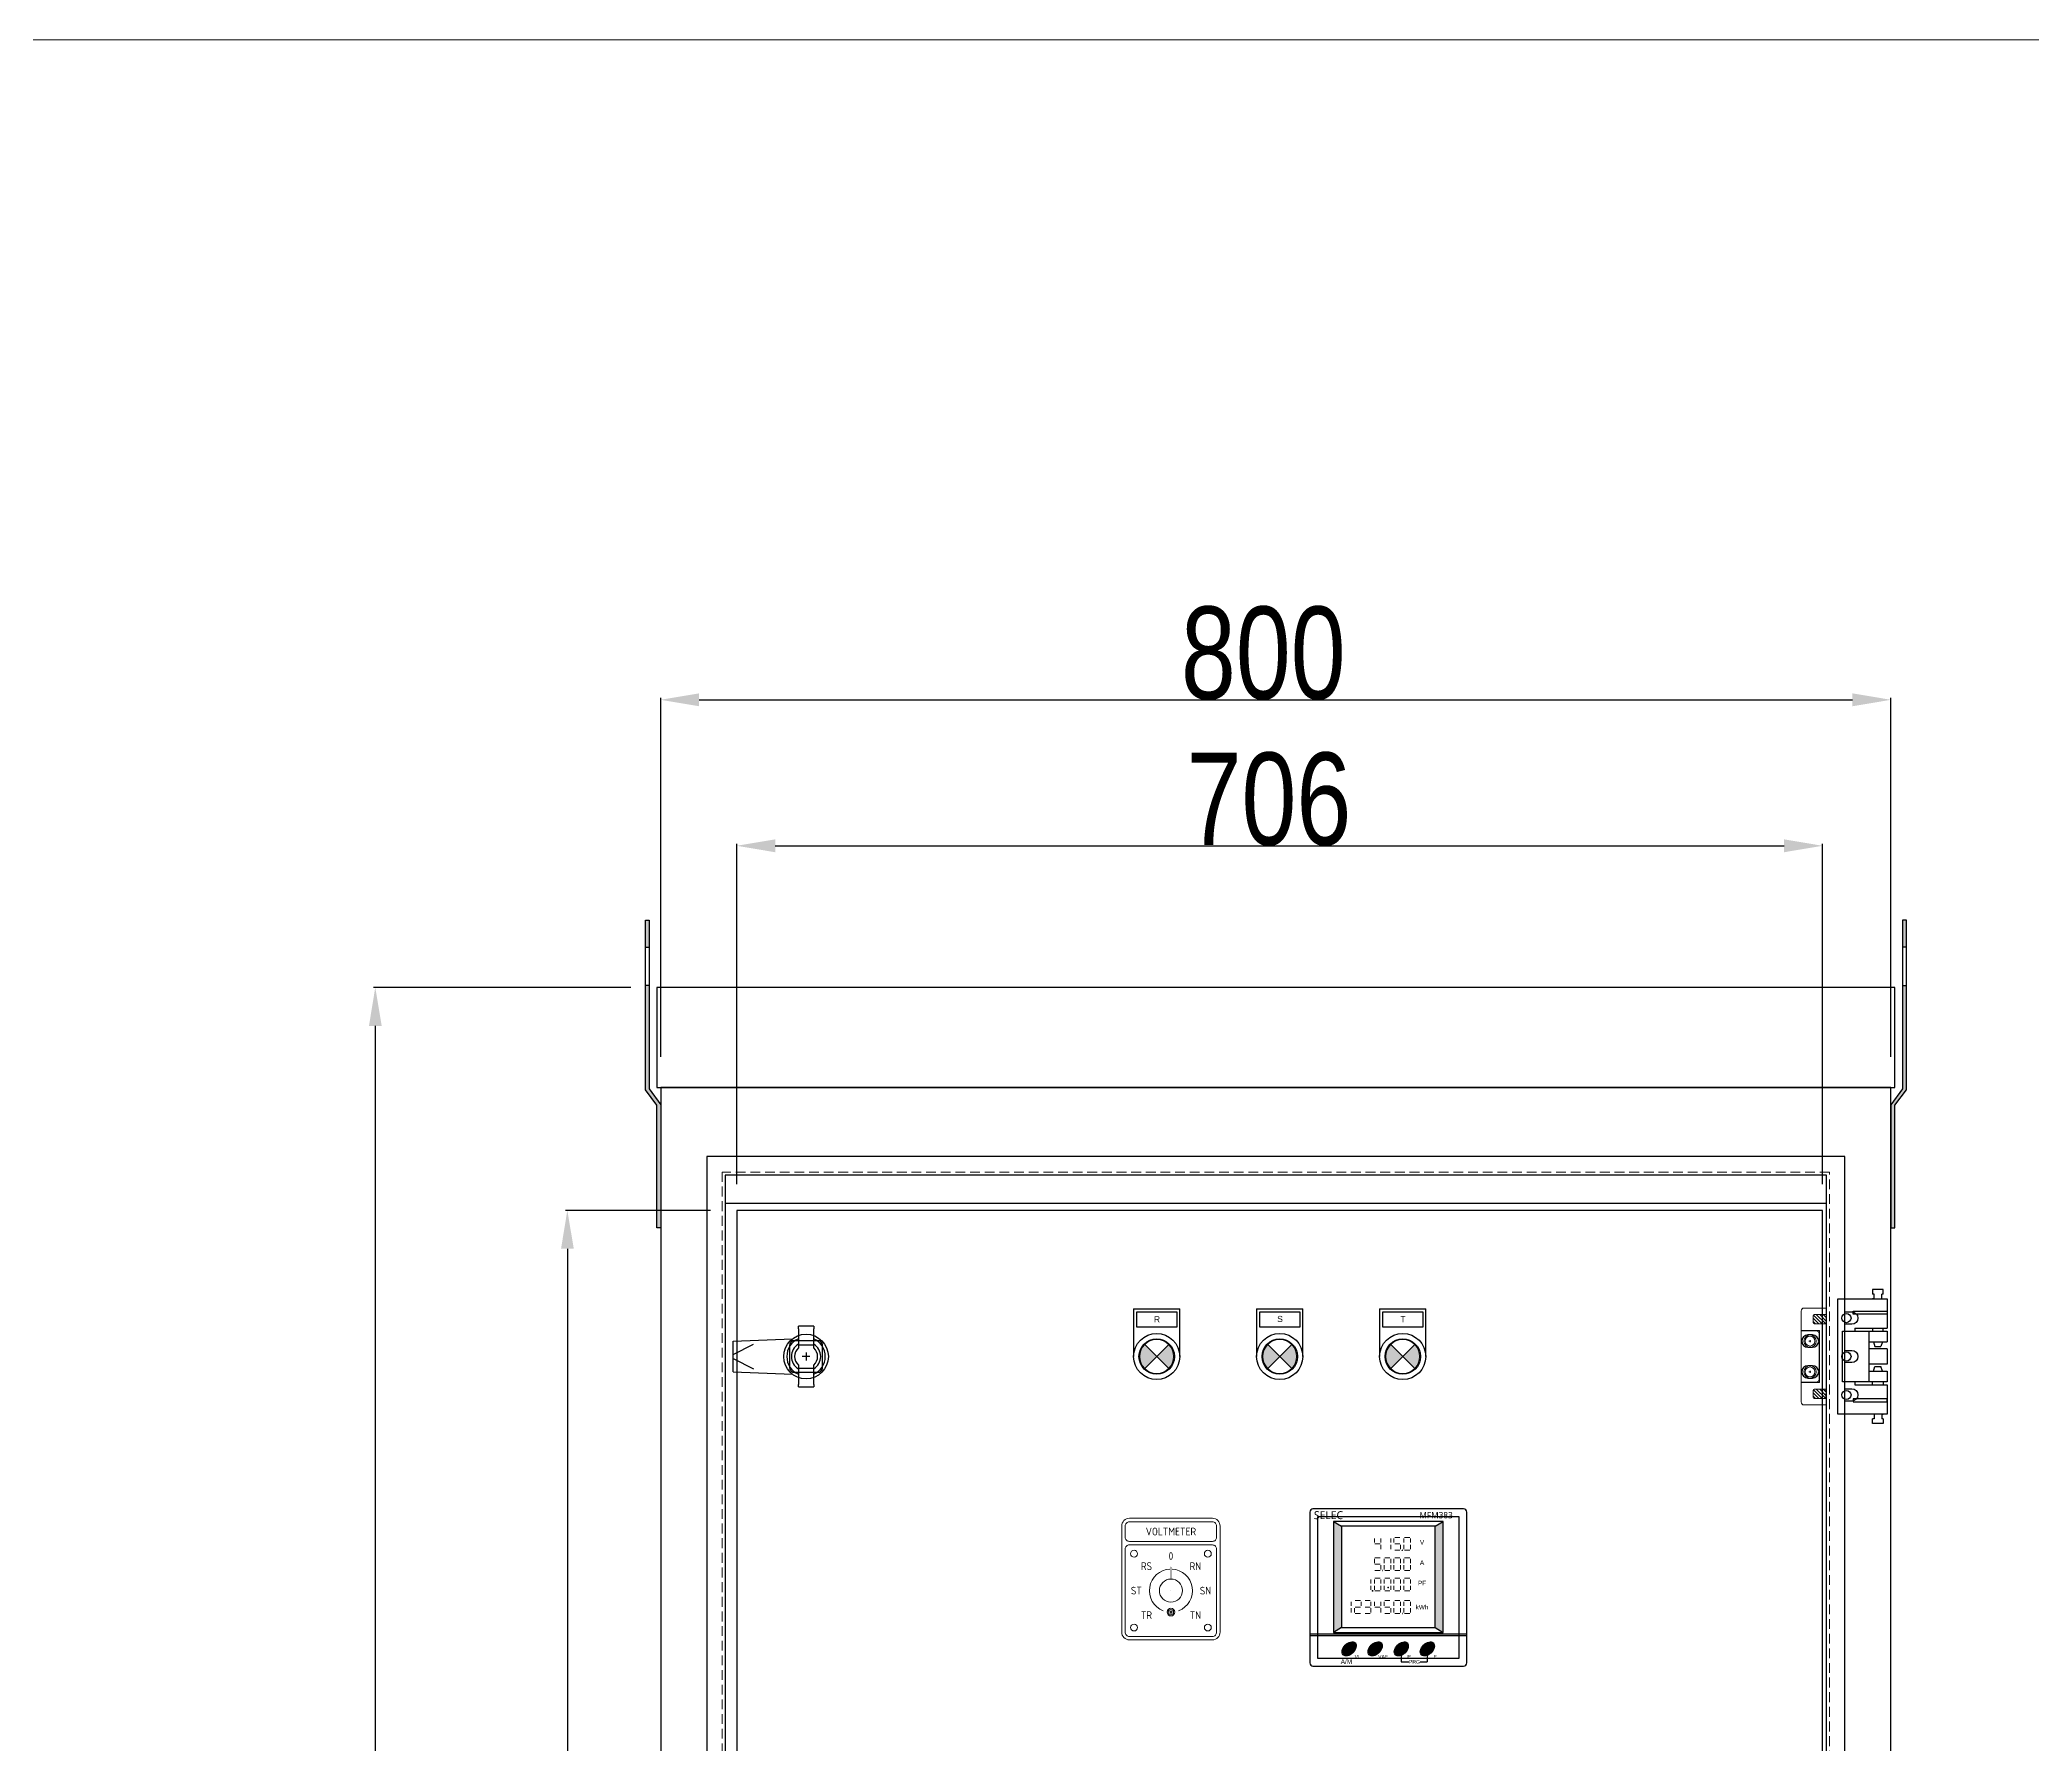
# Model space of a CAD drawing. Header units: inches. Extents: x 21 to 136330, y 8 to 58290.
# Drawn here: x 28223 to 29519, y 32702 to 33810 of the extents above; entities that cross this region are included whole.
import ezdxf
from ezdxf.enums import TextEntityAlignment as Align

# ---------------------------------------------------------------- set-up
doc = ezdxf.new("R2010")
doc.units = ezdxf.units.IN
doc.header["$MEASUREMENT"] = 0
doc.set_wipeout_variables(frame=1)
doc.linetypes.add('HIDDEN', pattern=[9.525, 6.35, -3.175])
doc.linetypes.add('HIDDEN2', pattern=[4.7625, 3.175, -1.5875])
for name, color, linetype, lineweight in [('0 TĂNG CỨNG', 7, 'Continuous', 15), ('01', 7, 'HIDDEN2', 13), ('07', 5, 'Continuous', 5), ('@.0.DM. NÉT ĐỨT', 8, 'HIDDEN', 9), ('hw_Text', 7, 'Continuous', 13)]:
    doc.layers.add(name, color=color, linetype=linetype, lineweight=lineweight)
for name, color, linetype in [('@.0.DM. NÉT CHÍNH', 7, 'Continuous'), ('@.DM. NÉT CẮT', 2, 'Continuous'), ('@.DM. THIẾT BỊ', 7, 'Continuous')]:
    doc.layers.add(name, color=color, linetype=linetype)
doc.layers.add('@.DM. KÍCH THƯỚC', color=8, linetype='Continuous', transparency=0.2)
doc.layers.add('@.DM. KÍCH THƯỚC @ 1', color=8, linetype='Continuous', transparency=0.2)
doc.styles.add('1_Segoe UI', font='segoeui.ttf')
doc.styles.add('ARIAL', font='arial.ttf')
doc.styles.add('Arial-Black', font='')
doc.styles.add('roman', font='roman.shx', dxfattribs={"width": 0.8})
doc.styles.add('Tahoma (Input Text)', font='tahoma.ttf')
doc.styles.add('VnArial', font='')
doc.styles.add('WD_IEC', font='isocp2.shx')
doc.styles.get('Arial-Black').set_extended_font_data('Arial Black')
doc.styles.get('VnArial').set_extended_font_data('.VnArial')
doc.dimstyles.new('Kích thước Duy Mạnh', dxfattribs={"dimtxt": 30, "dimasz": 25, "dimexe": 1.25, "dimexo": 20, "dimtad": 1, "dimdec": 1, "dimtxsty": 'roman', "dimcen": 2.5, "dimclrd": 8, "dimclre": 8, "dimclrt": 2, "dimadec": 0, "dimazin": 0, "dimtfac": 1, "dimtdec": 1, "dimtix": 1, "dimtmove": 0, "dimatfit": 3, "dimfxl": 1, "dimtfillclr": 1, "dimarcsym": 0})

# ---------------------------------------------------------------- blocks, each defined once
blk = doc.blocks.new('KHUNG KT1')
at = {"color": 7}
blk.add_lwpolyline([(0, 0), (7128, 0), (7128, -5040), (0, -5040)], close=True, dxfattribs=at)
at = {"color": 1, "style": 'Tahoma (Input Text)', "flags": 8}
for tag, p in [('#03', (1514.7, -4846.3)), ('#01', (328.9, -4851.1)), ('#05', (2819, -4851.1)), ('#07', (4424, -4851.1)), ('#09', (5172.9, -4851.1)), ('#02', (189.8, -4995.1)), ('#04', (1755.3, -4995.1)), ('#06', (2727.8, -4995.1)), ('#08', (4382.7, -4995.1)), ('#10', (5172.9, -4995.1))]:
    blk.add_attdef(tag, p, '', height=60, dxfattribs=at)
blk.add_attdef('#11', text='', height=60, dxfattribs=at).set_placement((6996, -4961.6), align=Align.CENTER)
at = {"layer": '0 TĂNG CỨNG', "color": 1, "style": 'ARIAL'}
blk.add_attdef('#12', (852.8, -4987.6), '', height=60, dxfattribs=at)
blk = doc.blocks.new('*D900')
at = {"layer": '@.DM. KÍCH THƯỚC', "color": 8, "lineweight": -2, "transparency": 16777216}
for p, q in [((28659.3, 33048.9), (28564.9, 33048.9)), ((28659.3, 31858.9), (28564.9, 31858.9))]:
    blk.add_line(p, q, dxfattribs=at)
at = {"layer": '@.DM. KÍCH THƯỚC', "lineweight": -2, "transparency": 16777216}
blk.add_line((28566.1, 33023.9), (28566.1, 31883.9), dxfattribs=at)
at = {"layer": '@.DM. KÍCH THƯỚC', "transparency": 16777216}
for points in [[(28562, 33023.9), (28570.3, 33023.9), (28566.1, 33048.9)], [(28562, 31883.9), (28570.3, 31883.9), (28566.1, 31858.9)]]:
    blk.add_solid(points, dxfattribs=at)
at = {"layer": 'Defpoints', "color": 0, "transparency": 16777216}
for p in [(28679.3, 33048.9), (28566.1, 31858.9), (28679.3, 31858.9)]:
    blk.add_point(p, dxfattribs=at)
at = {"layer": '@.DM. KÍCH THƯỚC', "color": 2, "transparency": 16777216, "insert": (28505.5, 32378.5), "char_height": 60, "attachment_point": 1, "rotation": 90, "style": 'roman'}
blk.add_mtext('1190', dxfattribs=at)
blk = doc.blocks.new('*D901')
at = {"layer": '@.DM. KÍCH THƯỚC', "color": 8, "lineweight": -2, "transparency": 16777216}
for p, q in [((28676.3, 33065.9), (28676.3, 33287.1)), ((29382.3, 33065.9), (29382.3, 33287.1))]:
    blk.add_line(p, q, dxfattribs=at)
at = {"layer": '@.DM. KÍCH THƯỚC', "lineweight": -2, "transparency": 16777216}
blk.add_line((28701.3, 33285.9), (29357.3, 33285.9), dxfattribs=at)
at = {"layer": '@.DM. KÍCH THƯỚC', "transparency": 16777216}
for points in [[(28701.3, 33290.1), (28701.3, 33281.7), (28676.3, 33285.9)], [(29357.3, 33290.1), (29357.3, 33281.7), (29382.3, 33285.9)]]:
    blk.add_solid(points, dxfattribs=at)
at = {"layer": 'Defpoints', "color": 0, "transparency": 16777216}
for p in [(29382.3, 33285.9), (28676.3, 33045.9), (29382.3, 33045.9)]:
    blk.add_point(p, dxfattribs=at)
at = {"layer": '@.DM. KÍCH THƯỚC', "color": 2, "transparency": 16777216, "insert": (28968.8, 33346.5), "char_height": 60, "attachment_point": 1, "style": 'roman'}
blk.add_mtext('706', dxfattribs=at)
blk = doc.blocks.new('*D906')
at = {"layer": '@.DM. KÍCH THƯỚC', "color": 8, "lineweight": -2, "transparency": 16777216}
for p, q in [((28607.3, 33193.8), (28440, 33193.8)), ((28609.9, 31693.9), (28440, 31693.9))]:
    blk.add_line(p, q, dxfattribs=at)
at = {"layer": '@.DM. KÍCH THƯỚC', "lineweight": -2, "transparency": 16777216}
blk.add_line((28441.2, 33168.8), (28441.2, 31718.9), dxfattribs=at)
at = {"layer": '@.DM. KÍCH THƯỚC', "transparency": 16777216}
for points in [[(28437.1, 33168.8), (28445.4, 33168.8), (28441.2, 33193.8)], [(28437.1, 31718.9), (28445.4, 31718.9), (28441.2, 31693.9)]]:
    blk.add_solid(points, dxfattribs=at)
at = {"layer": 'Defpoints', "color": 0, "transparency": 16777216}
for p in [(28627.3, 33193.8), (28441.2, 31693.9), (28629.9, 31693.9)]:
    blk.add_point(p, dxfattribs=at)
at = {"layer": '@.DM. KÍCH THƯỚC', "color": 2, "transparency": 16777216, "insert": (28380.6, 32363.8), "char_height": 60, "attachment_point": 1, "rotation": 90, "style": 'roman'}
blk.add_mtext('1500', dxfattribs=at)
blk = doc.blocks.new('*D907')
at = {"layer": '@.DM. KÍCH THƯỚC', "color": 8, "lineweight": -2, "transparency": 16777216}
for p, q in [((28626.8, 33148.8), (28626.8, 33382)), ((29426.8, 33148.8), (29426.8, 33382))]:
    blk.add_line(p, q, dxfattribs=at)
at = {"layer": '@.DM. KÍCH THƯỚC', "lineweight": -2, "transparency": 16777216}
blk.add_line((28651.8, 33380.8), (29401.8, 33380.8), dxfattribs=at)
at = {"layer": '@.DM. KÍCH THƯỚC', "transparency": 16777216}
for points in [[(28651.8, 33385), (28651.8, 33376.6), (28626.8, 33380.8)], [(29401.8, 33385), (29401.8, 33376.6), (29426.8, 33380.8)]]:
    blk.add_solid(points, dxfattribs=at)
at = {"layer": 'Defpoints', "color": 0, "transparency": 16777216}
for p in [(29426.8, 33380.8), (28626.8, 33128.8), (29426.8, 33128.8)]:
    blk.add_point(p, dxfattribs=at)
at = {"layer": '@.DM. KÍCH THƯỚC', "color": 2, "transparency": 16777216, "insert": (28965.1, 33441.4), "char_height": 60, "attachment_point": 1, "style": 'roman'}
blk.add_mtext('800', dxfattribs=at)
blk = doc.blocks.new('HL011-1-6')
at = {"color": 8}
for p, q in [((29.5, 81), (22.5, 81)), ((22.5, 81), (22.5, 78)), ((23.5, 78), (22.5, 78)), ((23.5, 75), (23.5, 78)), ((29.5, 78), (28.5, 78)), ((28.5, 75), (28.5, 78)), ((29.5, 78), (29.5, 81)), ((23.5, 75), (22.5, 75)), ((28.5, 75), (29.5, 75)), ((11, 56), (11, 54)), ((11, 56), (32, 56)), ((20, 54), (20, 21)), ((22.5, 56), (22.5, 54)), ((29.5, 54), (29.5, 56)), ((20, 47), (32, 47)), ((32, 42.5), (20, 42.5)), ((23.1, 47), (24, 44)), ((24, 44), (28, 44)), ((28.9, 47), (28, 44)), ((32, 32.5), (20, 32.5)), ((20, 28), (32, 28)), ((23.1, 28), (24, 31)), ((24, 31), (28, 31)), ((28.9, 28), (28, 31)), ((11, 21), (11, 19)), ((11, 19), (32, 19)), ((22.5, 19), (22.5, 21)), ((29.5, 21), (29.5, 19)), ((23.5, 0), (22.5, 0)), ((23.5, 0), (23.5, -3)), ((28.5, 0), (28.5, -3)), ((28.5, 0), (29.5, 0)), ((22.5, -6), (22.5, -3)), ((23.5, -3), (22.5, -3)), ((29.5, -6), (22.5, -6)), ((29.5, -3), (28.5, -3)), ((29.5, -3), (29.5, -6))]:
    blk.add_line(p, q, dxfattribs=at)
for points in [[(32, 19), (32, 0), (0, 0), (0, 75), (32, 75), (32, 56)], [(32, 28), (32, 21), (3, 21), (3, 54), (32, 54), (32, 47)], [(32, 42.5), (32, 32.5)]]:
    blk.add_lwpolyline(points, dxfattribs=at)
for points in [[(10, 67), (32, 67), (32, 65), (10, 65)], [(10, 8), (32, 8), (32, 10), (10, 10)]]:
    blk.add_lwpolyline(points, close=True, dxfattribs=at)
for centre in [(5.5, 62.5), (5.5, 37.5), (5.5, 12.5)]:
    blk.add_circle(centre, 3, dxfattribs=at)
blk = doc.blocks.new('MS722')
at = {"layer": '@.DM. THIẾT BỊ', "color": 4}
for p, q in [((-5, 37.8), (-5, 39.5)), ((5, 39.5), (-5, 39.5)), ((5, 39.5), (5, 37.8)), ((-5, 37.8), (-5, 27.2)), ((-5, 27.2), (-5, 25.3)), ((5, 27.2), (-5, 27.2)), ((5, 27.2), (5, 37.8)), ((5, 25.3), (5, 27.2)), ((-5, 14.2), (-5, 12.2)), ((5, 12.2), (5, 14.2)), ((-5, 12.2), (-5, 1.7)), ((-5, 12.2), (5, 12.2)), ((-5, 0), (-5, 1.7)), ((-5, 0), (5, 0)), ((5, 1.7), (5, 12.2)), ((5, 1.7), (5, 0))]:
    blk.add_line(p, q, dxfattribs=at)
for radius, start, end in [(12.5, 113.5782, 246.4218), (12.5, 293.5782, 66.4218), (7.5, 131.8103, 228.1897), (7.5, 311.8103, 48.1897)]:
    blk.add_arc((0, 19.8), radius, start, end, dxfattribs=at)
at = {"layer": '@.DM. THIẾT BỊ', "color": 9}
for start, end in [(121.7569, 238.2431), (301.7569, 58.2431)]:
    blk.add_arc((0, 19.8), 9.5, start, end, dxfattribs=at)
blk = doc.blocks.new('KTRONG')
at = {"layer": '@.DM. THIẾT BỊ', "color": 8}
for p, q in [((-47.5, 10), (-8.9, 11.5)), ((-47.5, -10), (-47.5, 10)), ((-47.5, 1.4), (-34.1, 8.1)), ((-47.5, -1.4), (-34.1, -8.1)), ((-47.5, -10), (-8.9, -11.5))]:
    blk.add_line(p, q, dxfattribs=at)
at = {"layer": '@.DM. THIẾT BỊ', "color": 1, "ltscale": 10}
blk.add_line((0, 2.5), (0, -2.5), dxfattribs=at)
at = {"layer": '@.DM. THIẾT BỊ', "color": 8}
blk.add_lwpolyline([(10.5, 7.5), (10.5, -7.5, -0.414214), (7.5, -10.5), (-7.5, -10.5, -0.414214), (-10.5, -7.5), (-10.5, 7.5, -0.414214), (-7.5, 10.5), (7.5, 10.5, -0.414214)], format="xyb", close=True, dxfattribs=at)
at = {"layer": '@.DM. THIẾT BỊ', "color": 1, "ltscale": 10}
blk.add_lwpolyline([(2.5, 0), (-2.5, 0)], dxfattribs=at)
at = {"layer": '@.DM. THIẾT BỊ', "color": 8}
blk.add_circle((0, 0), 14.5, dxfattribs=at)
blk.add_blockref('MS722', (0, -19.8), dxfattribs=at)
blk = doc.blocks.new('BL012-FRONT')
at = {"layer": '0 TĂNG CỨNG'}
h = blk.add_hatch(dxfattribs=at)
h.set_pattern_fill('ANSI31', color=2, scale=0.5, angle=90, style=0)
h.set_pattern_definition([(135, (-85095.0619, -23179.3125), (-1.122532015, -1.122532015), [])])
edge = h.paths.add_edge_path()
edge.add_line((-0.4, 52.7), (7.2, 52.7))
edge.add_line((7.2, 52.7), (7.2, 58.8))
edge.add_line((7.2, 58.8), (-0.4, 58.8))
edge.add_arc((-0.4, 57.8), 1, 90, 180)
edge.add_line((-1.4, 57.8), (-1.4, 53.7))
edge.add_arc((-0.4, 53.7), 1, 180, 270)
h = blk.add_hatch(dxfattribs=at)
h.set_pattern_fill('ANSI31', color=2, scale=0.5, angle=90, style=0)
h.set_pattern_definition([(135, (-85095.0619, -23227.8125), (-1.122532015, -1.122532015), [])])
edge = h.paths.add_edge_path()
edge.add_line((-0.4, 4.2), (7.2, 4.2))
edge.add_line((7.2, 4.2), (7.2, 10.3))
edge.add_line((7.2, 10.3), (-0.4, 10.3))
edge.add_arc((-0.4, 9.3), 1, 90, 180)
edge.add_line((-1.4, 9.3), (-1.4, 5.2))
edge.add_arc((-0.4, 5.2), 1, 180, 270)
at = {"color": 2, "linetype": 'HIDDEN2'}
blk.add_line((7.2, 4.2), (7.2, 10.3), dxfattribs=at)
at = {"layer": '0 TĂNG CỨNG', "color": 8}
for p, q in [((-4.1, 41.5), (-2.8, 41.5)), ((-3.4, 42.2), (-3.4, 40.8)), ((-4.1, 21.5), (-2.8, 21.5)), ((-3.4, 22.2), (-3.4, 20.8))]:
    blk.add_line(p, q, dxfattribs=at)
at = {"layer": '0 TĂNG CỨNG', "color": 1}
blk.add_lwpolyline([(-9.2, 14.5), (-9.2, 2, 0.414214), (-7.2, 0), (7.2, 0), (7.2, 63), (-7.2, 63, 0.414214), (-9.2, 61), (-9.2, 48.5), (2.8, 48.5), (2.8, 14.5)], format="xyb", close=True, dxfattribs=at)
at = {"layer": '0 TĂNG CỨNG', "color": 2}
for points in [[(-0.4, 52.7), (7.2, 52.7), (7.2, 58.8), (-0.4, 58.8, 0.414214), (-1.4, 57.8), (-1.4, 53.7, 0.414214)], [(-0.4, 4.2), (7.2, 4.2), (7.2, 10.3), (-0.4, 10.3, 0.414214), (-1.4, 9.3), (-1.4, 5.2, 0.414214)]]:
    blk.add_lwpolyline(points, format="xyb", close=True, dxfattribs=at)
at = {"layer": '0 TĂNG CỨNG', "color": 22}
blk.add_lwpolyline([(-9.2, 14.8), (0.6, 14.8, 0.414214), (2.6, 16.8), (2.6, 46.2, 0.414214), (0.6, 48.2), (-9.2, 48.2)], format="xyb", close=True, dxfattribs=at)
at = {"layer": '0 TĂNG CỨNG', "color": 61}
for centre in [(-3.4, 41.5), (-3.4, 21.5)]:
    blk.add_circle(centre, 4, dxfattribs=at)
at = {"layer": '0 TĂNG CỨNG', "color": 8}
for centre in [(-3.4, 41.5), (-3.4, 21.5)]:
    blk.add_circle(centre, 3.2, dxfattribs=at)
blk = doc.blocks.new('Den XANH')
h = blk.add_hatch(color=5)
h.paths.add_polyline_path([(15, 15), (22.8, 7.2, 0.198912), (26, 15, 0.198912), (22.8, 22.8)])
h.paths.add_polyline_path([(15, 15), (7.2, 22.8, 0.198912), (4, 15, 0.198912), (7.2, 7.2)])
at = {"color": 7}
for p, q in [((0, 46), (30, 46)), ((0, 46), (0, 15)), ((30, 15), (30, 46))]:
    blk.add_line(p, q, dxfattribs=at)
blk.add_lwpolyline([(2, 44), (28, 44), (28, 34), (2, 34)], close=True, dxfattribs=at)
blk.add_circle((15, 15), 15, dxfattribs=at)
at = {"layer": '07', "color": 5, "linetype": 'Continuous', "lineweight": 5, "ltscale": 3}
for p, q in [((22.8, 22.8), (7.2, 7.2)), ((7.2, 22.8), (22.8, 7.2))]:
    blk.add_line(p, q, dxfattribs=at)
blk.add_circle((15, 15), 11, dxfattribs=at)
at = {"layer": '01', "color": 2, "linetype": 'Continuous', "lineweight": 5, "style": 'Arial-Black'}
blk.add_attdef('T-SP', text='', height=2.4, dxfattribs=at).set_placement((15.2, 37), align=Align.CENTER)
blk = doc.blocks.new('Den DO')
h = blk.add_hatch(color=1)
h.paths.add_polyline_path([(7.2, 7.2), (15, 15), (7.2, 22.8, 0.198912), (4, 15, 0.198912)])
h.paths.add_polyline_path([(15, 15), (22.8, 7.2, 0.198912), (26, 15, 0.198912), (22.8, 22.8)])
at = {"color": 7}
for p, q in [((0, 46), (30, 46)), ((0, 46), (0, 15)), ((30, 15), (30, 46))]:
    blk.add_line(p, q, dxfattribs=at)
blk.add_lwpolyline([(2, 44), (28, 44), (28, 34), (2, 34)], close=True, dxfattribs=at)
blk.add_circle((15, 15), 15, dxfattribs=at)
at = {"layer": '07', "color": 1, "linetype": 'Continuous', "lineweight": 5, "ltscale": 3}
for p, q in [((22.8, 22.8), (7.2, 7.2)), ((7.2, 22.8), (22.8, 7.2))]:
    blk.add_line(p, q, dxfattribs=at)
blk.add_circle((15, 15), 11, dxfattribs=at)
at = {"layer": '01', "color": 2, "linetype": 'Continuous', "lineweight": 5, "style": 'Arial-Black'}
blk.add_attdef('T-SP', text='', height=2.4, dxfattribs=at).set_placement((15, 38.8), align=Align.CENTER)
blk = doc.blocks.new('Den VANG')
h = blk.add_hatch(color=2)
h.paths.add_polyline_path([(22.8, 7.2, 0.198912), (26, 15, 0.198912), (22.8, 22.8), (15, 15)])
h.paths.add_polyline_path([(7.2, 7.2), (15, 15), (7.2, 22.8, 0.198912), (4, 15, 0.198912)])
at = {"color": 7}
for p, q in [((0, 46), (30, 46)), ((0, 46), (0, 15)), ((30, 15), (30, 46))]:
    blk.add_line(p, q, dxfattribs=at)
blk.add_lwpolyline([(2, 44), (28, 44), (28, 34), (2, 34)], close=True, dxfattribs=at)
blk.add_circle((15, 15), 15, dxfattribs=at)
at = {"layer": '07', "color": 2, "linetype": 'Continuous', "lineweight": 5, "ltscale": 3}
for p, q in [((22.8, 22.8), (7.2, 7.2)), ((7.2, 22.8), (22.8, 7.2))]:
    blk.add_line(p, q, dxfattribs=at)
blk.add_circle((15, 15), 11, dxfattribs=at)
at = {"layer": '01', "color": 2, "linetype": 'Continuous', "lineweight": 5, "style": 'Arial-Black'}
blk.add_attdef('T-SP', text='', height=2.4, dxfattribs=at).set_placement((15.2, 37), align=Align.CENTER)
blk = doc.blocks.new('*U61')
at = {"color": 7}
ref = blk.add_blockref('Den DO', (-95, -46), dxfattribs=at)
ref.add_attrib('T-SP', 'R', dxfattribs={"layer": '01', "color": 2, "linetype": 'Continuous', "lineweight": 5, "height": 4, "style": 'ARIAL'}).set_placement((-79.8, -8.8), align=Align.CENTER)
ref = blk.add_blockref('Den VANG', (-15, -46), dxfattribs=at)
ref.add_attrib('T-SP', 'S', dxfattribs={"layer": '01', "color": 2, "linetype": 'Continuous', "lineweight": 5, "height": 4, "style": 'ARIAL'}).set_placement((0.2, -8.6), align=Align.CENTER)
ref = blk.add_blockref('Den XANH', (65, -46), dxfattribs=at)
ref.add_attrib('T-SP', 'T', dxfattribs={"layer": '01', "color": 2, "linetype": 'Continuous', "lineweight": 5, "height": 4, "style": 'ARIAL'}).set_placement((80.2, -8.7), align=Align.CENTER)
blk = doc.blocks.new('*U62')
at = {"color": 0, "linetype": 'ByBlock', "lineweight": 9}
blk.add_lwpolyline([(-27, 32), (27, 32, 0.414214), (29.7, 34.7), (29.7, 42, 0.414214), (27, 44.7), (-27, 44.7, 0.414214), (-29.8, 42), (-29.8, 34.7, 0.414214)], format="xyb", close=True, dxfattribs=at)
at = {"color": 150, "linetype": 'ByBlock', "lineweight": 9}
for centre in [(-24, 24), (24, 24), (-24, -24), (24, -24)]:
    blk.add_circle(centre, 2.25, dxfattribs=at)
at = {"color": 0, "linetype": 'ByBlock', "lineweight": 9, "style": 'WD_IEC'}
for s, p in [('VOLTMETER', (0, 38.4)), ('RS', (-15.9, 15.9)), ('RN', (15.9, 15.9)), ('ST', (-22.5, 0)), ('SN', (22.5, 0)), ('TR', (-15.9, -15.9)), ('TN', (15.9, -15.9))]:
    blk.add_text(s, height=5, dxfattribs=at).set_placement(p, align=Align.MIDDLE_CENTER)
at = {"color": 0, "linetype": 'ByBlock', "lineweight": 9}
blk.add_wipeout([(5.5, 0), (0.2, 15.3), (0.2, 15.3), (0.2, 15.3), (0.2, 15.4), (0.2, 15.4), (0.2, 15.4), (0.2, 15.4), (0.2, 15.4), (0.2, 15.4), (0.2, 15.4), (0.1, 15.4), (0.1, 15.4), (0.1, 15.5), (0.1, 15.5), (0.1, 15.5), (0.1, 15.5), (0.1, 15.5), (0, 15.5), (0, 15.5), (0, 15.5), (0, 15.5), (0, 15.5), (0, 15.5), (-0.1, 15.5), (-0.1, 15.5), (-0.1, 15.5), (-0.1, 15.5), (-0.1, 15.5), (-0.1, 15.4), (-0.1, 15.4), (-0.2, 15.4), (-0.2, 15.4), (-0.2, 15.4), (-0.2, 15.4), (-0.2, 15.4), (-0.2, 15.4), (-0.2, 15.4), (-0.2, 15.3), (-0.2, 15.3), (-0.2, 15.3), (-5.5, 0), (-4.5, -19), (4.5, -19)], dxfattribs=at)
at = {"linetype": 'ByBlock', "lineweight": 9}
blk.add_hatch(color=0, dxfattribs=at).paths.add_polyline_path([(0.2, 15.3), (0.2, 15.3), (0.2, 15.3), (0.2, 15.4), (0.2, 15.4), (0.2, 15.4), (0.2, 15.4), (0.2, 15.4), (0.2, 15.4), (0.2, 15.4), (0.1, 15.4), (0.1, 15.4), (0.1, 15.5), (0.1, 15.5), (0.1, 15.5), (0.1, 15.5), (0.1, 15.5), (0, 15.5), (0, 15.5), (0, 15.5), (0, 15.5), (0, 15.5), (0, 15.5), (-0.1, 15.5), (-0.1, 15.5), (-0.1, 15.5), (-0.1, 15.5), (-0.1, 15.5), (-0.1, 15.4), (-0.1, 15.4), (-0.2, 15.4), (-0.2, 15.4), (-0.2, 15.4), (-0.2, 15.4), (-0.2, 15.4), (-0.2, 15.4), (-0.2, 15.4), (-0.2, 15.3), (-0.2, 15.3), (-0.2, 15.3), (-0.2, 7.5), (0.2, 7.5)])
at = {"color": 0, "linetype": 'ByBlock', "lineweight": 18}
blk.add_lwpolyline([(-27, -32), (27, -32, 0.414214), (32, -27), (32, 42, 0.414214), (27, 47), (-27, 47, 0.414214), (-32, 42), (-32, -27, 0.414214)], format="xyb", close=True, dxfattribs=at)
at = {"color": 0, "linetype": 'ByBlock', "lineweight": 9}
blk.add_lwpolyline([(-27, -29.8), (27, -29.8, 0.414214), (29.7, -27), (29.7, 27, 0.414214), (27, 29.7), (-27, 29.7, 0.414214), (-29.8, 27), (-29.8, -27, 0.414214)], format="xyb", close=True, dxfattribs=at)
blk.add_lwpolyline([(0.8, -14.1), (0.8, -13.9), (0.1, -13.9), (0.1, -13.2), (-0.1, -13.2), (-0.1, -13.9), (-0.8, -13.9), (-0.8, -14.1), (-0.1, -14.1), (-0.1, -14.8), (0.1, -14.8), (0.1, -14.1)], close=True, dxfattribs=at)
at = {"color": 150, "linetype": 'ByBlock', "lineweight": 9}
blk.add_circle((0, 0), 7.5, dxfattribs=at)
at = {"color": 0, "linetype": 'ByBlock', "lineweight": 9}
for radius in [2.5, 1.75]:
    blk.add_circle((0, -14), radius, dxfattribs=at)
for start, end in [(92.839, 249.0883), (290.9117, 87.161)]:
    blk.add_arc((0, 0), 14, start, end, dxfattribs=at)
at = {"layer": 'Defpoints', "color": 1, "linetype": 'ByBlock', "lineweight": 9}
blk.add_line((0, 0), (0, 0), dxfattribs=at)
at = {"color": 0, "linetype": 'ByBlock', "lineweight": 9, "style": 'WD_IEC'}
blk.add_text('0', height=5, dxfattribs=at).set_placement((0, 22.5), align=Align.MIDDLE_CENTER)
blk = doc.blocks.new('*U40')
at = {"ltscale": 5, "true_color": 0x22346e, "transparency": 33554559}
h = blk.add_hatch(color=159, dxfattribs=at)
h.dxf.hatch_style = 1
h.set_gradient(color2=(255, 255, 0), name='SPHERICAL')
h.paths.add_polyline_path([(-29.5, 88.1), (-34.5, 91.1), (-34.5, 21.2), (-29.5, 24.2)])
h = blk.add_hatch(color=159, dxfattribs=at)
h.dxf.hatch_style = 1
h.set_gradient(color2=(255, 255, 0), name='SPHERICAL')
h.paths.add_polyline_path([(29.5, 88.1), (34.5, 91.1), (34.5, 21.2), (29.5, 24.2)])
at = {"ltscale": 5, "transparency": 33554559}
h = blk.add_hatch(color=256, dxfattribs=at)
h.dxf.hatch_style = 1
h.set_gradient(color1=(200, 201, 45), color2=(0, 0, 0), name='INVCURVED')
edge = h.paths.add_edge_path()
edge.add_ellipse((-24.7, 10.8), major_axis=(-3.73, -3.73), ratio=0.643306, start_angle=0, end_angle=360)
h = blk.add_hatch(color=256, dxfattribs=at)
h.dxf.hatch_style = 1
h.set_gradient(color1=(200, 201, 45), color2=(0, 0, 0), name='INVCURVED')
edge = h.paths.add_edge_path()
edge.add_ellipse((-8.3, 10.8), major_axis=(-3.73, -3.73), ratio=0.643306, start_angle=0, end_angle=360)
h = blk.add_hatch(color=256, dxfattribs=at)
h.dxf.hatch_style = 1
h.set_gradient(color1=(200, 201, 45), color2=(0, 0, 0), name='INVCURVED')
edge = h.paths.add_edge_path()
edge.add_ellipse((8.2, 10.8), major_axis=(-3.73, -3.73), ratio=0.643306, start_angle=0, end_angle=360)
h = blk.add_hatch(color=256, dxfattribs=at)
h.dxf.hatch_style = 1
h.set_gradient(color1=(200, 201, 45), color2=(0, 0, 0), name='INVCURVED')
edge = h.paths.add_edge_path()
edge.add_ellipse((24.6, 10.8), major_axis=(-3.73, -3.73), ratio=0.643306, start_angle=0, end_angle=360)
at = {"color": 152, "true_color": 0x2776bb}
for p, q in [((-34.5, 91.1), (-29.5, 88.1)), ((29.5, 88.1), (34.5, 91.1)), ((-29.5, 24.2), (-34.5, 21.2)), ((29.5, 24.2), (34.5, 21.2))]:
    blk.add_line(p, q, dxfattribs=at)
at = {"color": 7, "linetype": 'Continuous', "lineweight": 13}
for p, q in [((-8.8, 80.3), (-8.8, 77.8)), ((-8.4, 77), (-5.2, 77)), ((-4.8, 80.3), (-4.8, 77.8)), ((-4.8, 73.7), (-4.8, 76.3)), ((1.5, 80.3), (1.5, 77.8)), ((1.5, 73.7), (1.5, 76.3)), ((3.6, 80.3), (3.6, 77.8)), ((4.1, 81.1), (7.3, 81.1)), ((4.1, 77), (7.3, 77)), ((7.7, 73.7), (7.7, 76.3)), ((9.9, 80.3), (9.9, 77.8)), ((9.9, 73.7), (9.9, 76.3)), ((10.3, 81.1), (13.5, 81.1)), ((13.9, 80.3), (13.9, 77.8)), ((13.9, 73.7), (13.9, 76.3)), ((-8.8, 67.5), (-8.8, 64.9)), ((-8.4, 68.2), (-5.2, 68.2)), ((-8.4, 64.2), (-5.2, 64.2)), ((-4.8, 60.9), (-4.8, 63.5)), ((-2.6, 67.5), (-2.6, 64.9)), ((-2.6, 60.9), (-2.6, 63.5)), ((-2.2, 68.2), (1, 68.2)), ((1.5, 67.5), (1.5, 64.9)), ((1.5, 60.9), (1.5, 63.5)), ((3.6, 67.5), (3.6, 64.9)), ((3.6, 60.9), (3.6, 63.5)), ((4.1, 73), (7.3, 73)), ((4.1, 68.2), (7.3, 68.2)), ((7.7, 67.5), (7.7, 64.9)), ((7.7, 60.9), (7.7, 63.5)), ((9.9, 67.5), (9.9, 64.9)), ((9.9, 60.9), (9.9, 63.5)), ((10.3, 73), (13.5, 73)), ((10.3, 68.2), (13.5, 68.2)), ((13.9, 67.5), (13.9, 64.9)), ((13.9, 60.9), (13.9, 63.5)), ((-11, 54.6), (-11, 52.1)), ((-11, 48), (-11, 50.6)), ((-8.8, 54.6), (-8.8, 52.1)), ((-8.8, 48), (-8.8, 50.6)), ((-8.4, 60.2), (-5.2, 60.2)), ((-8.4, 55.4), (-5.2, 55.4)), ((-4.8, 54.6), (-4.8, 52.1)), ((-4.8, 48), (-4.8, 50.6)), ((-2.6, 54.6), (-2.6, 52.1)), ((-2.6, 48), (-2.6, 50.6)), ((-2.2, 60.2), (1, 60.2)), ((-2.2, 55.4), (1, 55.4)), ((1.5, 54.6), (1.5, 52.1)), ((1.5, 48), (1.5, 50.6)), ((3.6, 54.6), (3.6, 52.1)), ((3.6, 48), (3.6, 50.6)), ((4.1, 60.2), (7.3, 60.2)), ((4.1, 55.4), (7.3, 55.4)), ((7.7, 54.6), (7.7, 52.1)), ((7.7, 48), (7.7, 50.6)), ((9.9, 54.6), (9.9, 52.1)), ((9.9, 48), (9.9, 50.6)), ((10.3, 60.2), (13.5, 60.2)), ((10.3, 55.4), (13.5, 55.4)), ((13.9, 54.6), (13.9, 52.1)), ((13.9, 48), (13.9, 50.6)), ((-23.5, 40.4), (-23.5, 37.9)), ((-20.9, 41.2), (-17.6, 41.2)), ((-17.2, 40.4), (-17.2, 37.9)), ((-14.6, 41.2), (-11.4, 41.2)), ((-11, 40.4), (-11, 37.9)), ((-8.8, 40.4), (-8.8, 37.9)), ((-8.4, 47.3), (-5.2, 47.3)), ((-4.8, 40.4), (-4.8, 37.9)), ((-2.6, 40.4), (-2.6, 37.9)), ((-2.2, 47.3), (1, 47.3)), ((-2.2, 41.2), (1, 41.2)), ((3.6, 40.4), (3.6, 37.9)), ((4.1, 47.3), (7.3, 47.3)), ((4.1, 41.2), (7.3, 41.2)), ((7.7, 40.4), (7.7, 37.9)), ((9.9, 40.4), (9.9, 37.9)), ((10.3, 47.3), (13.5, 47.3)), ((10.3, 41.2), (13.5, 41.2)), ((13.9, 40.4), (13.9, 37.9)), ((-23.5, 33.8), (-23.5, 36.4)), ((-21.3, 33.8), (-21.3, 36.4)), ((-20.9, 37.1), (-17.6, 37.1)), ((-20.9, 33.1), (-17.6, 33.1)), ((-14.6, 37.1), (-11.4, 37.1)), ((-14.6, 33.1), (-11.4, 33.1)), ((-11, 33.8), (-11, 36.4)), ((-8.4, 37.1), (-5.2, 37.1)), ((-4.8, 33.8), (-4.8, 36.4)), ((-2.2, 37.1), (1, 37.1)), ((-2.2, 33.1), (1, 33.1)), ((1.5, 33.8), (1.5, 36.4)), ((3.6, 33.8), (3.6, 36.4)), ((4.1, 33.1), (7.3, 33.1)), ((7.7, 33.8), (7.7, 36.4)), ((9.9, 33.8), (9.9, 36.4)), ((10.3, 33.1), (13.5, 33.1)), ((13.9, 33.8), (13.9, 36.4))]:
    blk.add_line(p, q, dxfattribs=at)
for p, q in [((-49.5, 20.3), (49.5, 20.3)), ((-49.5, 19.2), (49.5, 19.2))]:
    blk.add_line(p, q)
at = {"ltscale": 5}
for p, q in [((8.2, 6.8), (8.2, 2.6)), ((8.2, 2.6), (13, 2.6)), ((20.1, 2.6), (24.6, 2.6)), ((24.6, 6.8), (24.6, 2.6))]:
    blk.add_line(p, q, dxfattribs=at)
blk.add_lwpolyline([(-47.5, 99, 0.414214), (-49.5, 97), (-49.5, 2, 0.414214), (-47.5, 0), (47.5, 0, 0.414214), (49.5, 2), (49.5, 97, 0.414214), (47.5, 99)], format="xyb", close=True)
at = {"color": 152, "true_color": 0x2776bb}
for points in [[(-34.5, 21.2), (34.5, 21.2), (34.5, 91.1), (-34.5, 91.1)], [(-29.5, 24.2), (29.5, 24.2), (29.5, 88.1), (-29.5, 88.1)]]:
    blk.add_lwpolyline(points, close=True, dxfattribs=at)
at = {"ltscale": 5}
for centre in [(8.8, 73), (-3.7, 60.2), (-9.9, 47.3), (8.8, 33.1)]:
    blk.add_circle(centre, 0.076, dxfattribs=at)
for centre in [(-24.7, 10.8), (-8.3, 10.8), (8.2, 10.8), (24.6, 10.8)]:
    blk.add_ellipse(centre, major_axis=(-3.73, -3.73), ratio=0.643306)
blk.add_point((-9.9, 47.3), dxfattribs=at)
at = {"style": '1_Segoe UI'}
for s, height, p in [('SELEC', 5, (-46.9, 92.6)), ('MFM383', 4, (19.6, 93.1))]:
    blk.add_text(s, height=height, dxfattribs=at).set_placement(p)
at = {"layer": 'hw_Text', "lineweight": 13, "style": 'VnArial'}
for s, height, p in [('V', 2.88, (21.3, 78)), ('A', 2.88, (21.3, 65.2)), ('PF', 2.88, (21.3, 52.3)), ('kWh', 2.88, (21.3, 37.1)), ('A/M', 2.88, (-26.4, 2.8)), ('VI', 2.3, (-19.7, 5.9)), ('VAF', 2.3, (-3.3, 5.9)), ('P', 2.3, (13.1, 5.9)), ('PRG', 2.3, (16.5, 2.6)), ('E', 2.3, (29.6, 5.9))]:
    blk.add_text(s, height=height, rotation=360, dxfattribs=at).set_placement(p, align=Align.MIDDLE_CENTER)
blk = doc.blocks.new('1232')
at = {"layer": '@.DM. THIẾT BỊ'}
blk.add_point((48, 46.5), dxfattribs=at)
blk.add_blockref('*U40', (48, -3), dxfattribs=at)
blk = doc.blocks.new('cắt màn điều khiển')
at = {"layer": '@.DM. NÉT CẮT'}
blk.add_lwpolyline([(46, 46), (-46, 46), (-46, -46), (46, -46)], close=True, dxfattribs=at)
blk.add_point((0, 0), dxfattribs=at)
blk = doc.blocks.new('Tai cau - 1')
h = blk.add_hatch(color=8)
h.paths.add_polyline_path([(-7.5, 200), (-10, 200), (-10, 182.5), (-7.5, 182.5)])
h.paths.add_polyline_path([(-7.5, 157.5), (-10, 157.5), (-10, 89.6), (-2.5, 79.6), (-2.5, 0), (0, 0), (0, 80), (-7.5, 90.4)])
at = {"color": 8}
for p, q in [((-10, 200), (-7.5, 200)), ((-10, 89.6), (-10, 200)), ((-7.5, 200), (-7.5, 90.4)), ((-2.5, 79.6), (-10, 89.6))]:
    blk.add_line(p, q, dxfattribs=at)
at = {"color": 2}
blk.add_lwpolyline([(-10, 182.5), (-7.5, 182.5), (-7.5, 157.5), (-10, 157.5)], close=True, dxfattribs=at)
at = {"color": 8}
blk.add_lwpolyline([(-7.5, 90.4), (0, 80), (0, 0), (-2.5, 0), (-2.5, 79.6)], dxfattribs=at)

msp = doc.modelspace()

# ---------------------------------------------------------------- linework, layer by layer
for centre in [(28949.3387, 32953.8906), (29029.3387, 32953.8906), (29109.3387, 32953.8906)]:
    msp.add_circle(centre, 11.5)
at = {"layer": '@.0.DM. NÉT CHÍNH'}
for p, q in [((28710.8387, 32946.3906), (28710.8387, 32961.3906)), ((28713.8387, 32964.3906), (28728.8387, 32964.3906)), ((28731.8387, 32961.3906), (28731.8387, 32946.3906)), ((28728.8387, 32943.3906), (28713.8387, 32943.3906))]:
    msp.add_line(p, q, dxfattribs=at)
for points in [[(28624.3387, 33128.8273), (29429.3387, 33128.8273), (29429.3387, 33193.7675), (28624.3387, 33193.7675)], [(28626.8387, 31793.8906), (29426.8387, 31793.8906), (29426.8387, 33128.8273), (28626.8387, 33128.8273)], [(28656.8387, 31823.8906), (29396.8387, 31823.8906), (29396.8387, 33083.8273), (28656.8387, 33083.8273)], [(28668.8387, 31835.8906), (29384.8387, 31835.8906), (29384.8387, 33071.8273), (28668.8387, 33071.8273)], [(28668.8387, 31854.3906), (29384.8387, 31854.3906), (29384.8387, 33053.3906), (28668.8387, 33053.3906)]]:
    msp.add_lwpolyline(points, close=True, dxfattribs=at)
at = {"layer": '@.0.DM. NÉT CHÍNH', "color": 6}
msp.add_lwpolyline([(28676.3387, 31858.8906), (29382.3387, 31858.8906), (29382.3387, 33048.8906), (28676.3387, 33048.8906)], close=True, dxfattribs=at)
at = {"layer": '@.0.DM. NÉT CHÍNH'}
for points in [[(29396.8387, 32982.8906), (29401.3387, 32982.8906, -1), (29401.3387, 32974.8906), (29396.8387, 32974.8906)], [(29396.8387, 32957.8906), (29401.3387, 32957.8906, -1), (29401.3387, 32949.8906), (29396.8387, 32949.8906)], [(29396.8387, 32932.8906), (29401.3387, 32932.8906, -1), (29401.3387, 32924.8906), (29396.8387, 32924.8906)]]:
    msp.add_lwpolyline(points, format="xyb", dxfattribs=at)
for points in [[(29372.8387, 32959.8906), (29375.8387, 32959.8906, 1), (29375.8387, 32967.8906), (29372.8387, 32967.8906, 1)], [(29372.8387, 32939.8906), (29375.8387, 32939.8906, 1), (29375.8387, 32947.8906), (29372.8387, 32947.8906, 1)]]:
    msp.add_lwpolyline(points, format="xyb", close=True, dxfattribs=at)
for centre, start, end in [((28713.8387, 32961.3906), 90, 180), ((28728.8387, 32961.3906), 0, 90), ((28713.8387, 32946.3906), 180, 270), ((28728.8387, 32946.3906), 270, 0)]:
    msp.add_arc(centre, 3, start, end, dxfattribs=at)
at = {"layer": '@.0.DM. NÉT ĐỨT'}
msp.add_lwpolyline([(28666.8387, 31833.8906), (29386.8387, 31833.8906), (29386.8387, 33073.8273), (28666.8387, 33073.8273)], close=True, dxfattribs=at)

# ---------------------------------------------------------------- block references
at = {"color": 7}
for name, p in [('Tai cau - 1', (28626.8387, 33037.5989)), ('HL011-1-6', (29392.3387, 32916.3906))]:
    msp.add_blockref(name, p, dxfattribs=at)
at = {"color": 7, "xscale": -1}
msp.add_blockref('Tai cau - 1', (29426.8387, 33037.5989), dxfattribs=at)
for name, p in [('*U61', (29029.3387, 32984.8906)), ('KTRONG', (28721.3387, 32953.8906)), ('cắt màn điều khiển', (29099.9475, 32803.7304))]:
    msp.add_blockref(name, p)
at = {"color": 2}
msp.add_blockref('BL012-FRONT', (29377.5887, 32922.3906), dxfattribs=at)
at = {"xscale": 1.03125, "yscale": 1.03125, "zscale": 1.03125}
msp.add_blockref('1232', (29050.4475, 32755.7773), dxfattribs=at)
at = {"layer": '0 TĂNG CỨNG', "color": 1, "xscale": 0.8792977987369557, "yscale": 0.8792977987369557, "zscale": 0.8792977987369557}
msp.add_blockref('KHUNG KT1', (26800.1213, 33809.8155), dxfattribs=at)

# ---------------------------------------------------------------- dimensions: what is measured, and where the dimension line sits
at = {"layer": '@.DM. KÍCH THƯỚC @ 1', "color": 0}
for base, p1, p2, picture, middle in [((29426.8387, 33380.7899), (28626.8387, 33128.8273), (29426.8387, 33128.8273), '*D907', (29026.8387, 33380.7899)), ((29382.3387, 33285.8906), (28676.3387, 33045.8906), (29382.3387, 33045.8906), '*D901', (29029.3387, 33285.8906))]:
    dim = msp.add_linear_dim(base=base, p1=p1, p2=p2, dimstyle='Kích thước Duy Mạnh', override={"dimscale": 1, "dimtxt": 60, "dimdec": 0, "dimclrd": 256, "dimtdec": 0, "dimtix": 1, "dimtofl": 0, "dimtmove": 0, "dimatfit": 1}, dxfattribs=at)
    dim.commit()
    dim.dimension.update_dxf_attribs({"geometry": picture, "text_midpoint": middle, "dimtype": 128})
for base, p1, p2, picture, middle in [((28441.2478, 31693.8906), (28627.3387, 33193.7675), (28629.9094, 31693.8906), '*D906', (28441.2478, 32443.829)), ((28566.122, 31858.8906), (28679.3387, 33048.8906), (28679.3387, 31858.8906), '*D900', (28566.122, 32453.8906))]:
    dim = msp.add_linear_dim(base=base, p1=p1, p2=p2, angle=270, dimstyle='Kích thước Duy Mạnh', override={"dimscale": 1, "dimtxt": 60, "dimdec": 0, "dimclrd": 256, "dimtdec": 0, "dimtix": 1, "dimtofl": 0, "dimtmove": 0, "dimatfit": 1}, dxfattribs=at)
    dim.commit()
    dim.dimension.update_dxf_attribs({"geometry": picture, "text_midpoint": middle, "dimtype": 128})

# ---------------------------------------------------------------- next in the draw order: block references
msp.add_blockref('*U62', (28958.607, 32801.7033))

doc.saveas('drawing.dxf')
